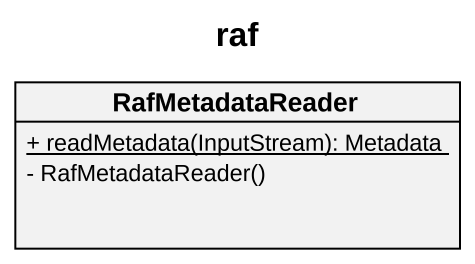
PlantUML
@startuml
title raf
hide circle
hide empty members
skinparam classAttributeIconSize 0
class RafMetadataReader {
  {static} + readMetadata(InputStream): Metadata
  - RafMetadataReader()
}
@enduml
